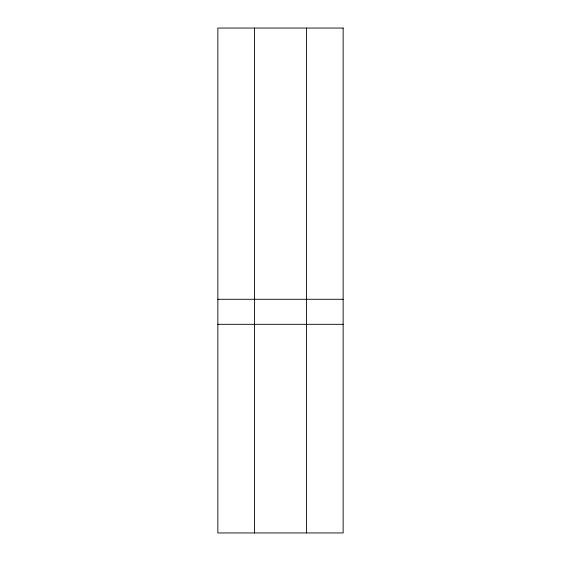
<?xml version="1.0" encoding="UTF-8"?>
<svg xmlns="http://www.w3.org/2000/svg" width="561" height="561" viewBox="0 0 561 561"><rect width="100%" height="100%" fill="white"/><g stroke="black" fill="none" stroke-linecap="round" stroke-linejoin="round"><path stroke-width="0.84" d="M217.857 299.279L343.143 299.279M217.857 324.314L343.143 324.314M306.446 28.05L306.446 532.95M254.554 28.05L254.554 532.95M343.143 28.05L217.857 28.05L217.857 532.95L343.143 532.95L343.143 28.05"/></g></svg>
